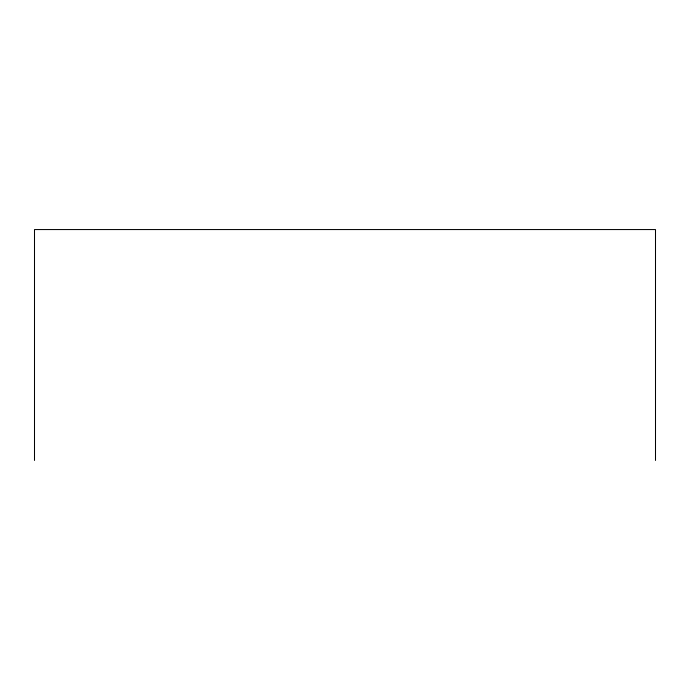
<?xml version="1.0" encoding="UTF-8"?>
<svg xmlns="http://www.w3.org/2000/svg" width="690" height="690" viewBox="0 0 690 690"><rect width="100%" height="100%" fill="white"/><g stroke="black" fill="none" stroke-linecap="round" stroke-linejoin="round"><path stroke-width="1.03" d="M655.5 460.446L655.5 229.554L34.5 229.554L34.5 460.446"/></g></svg>
